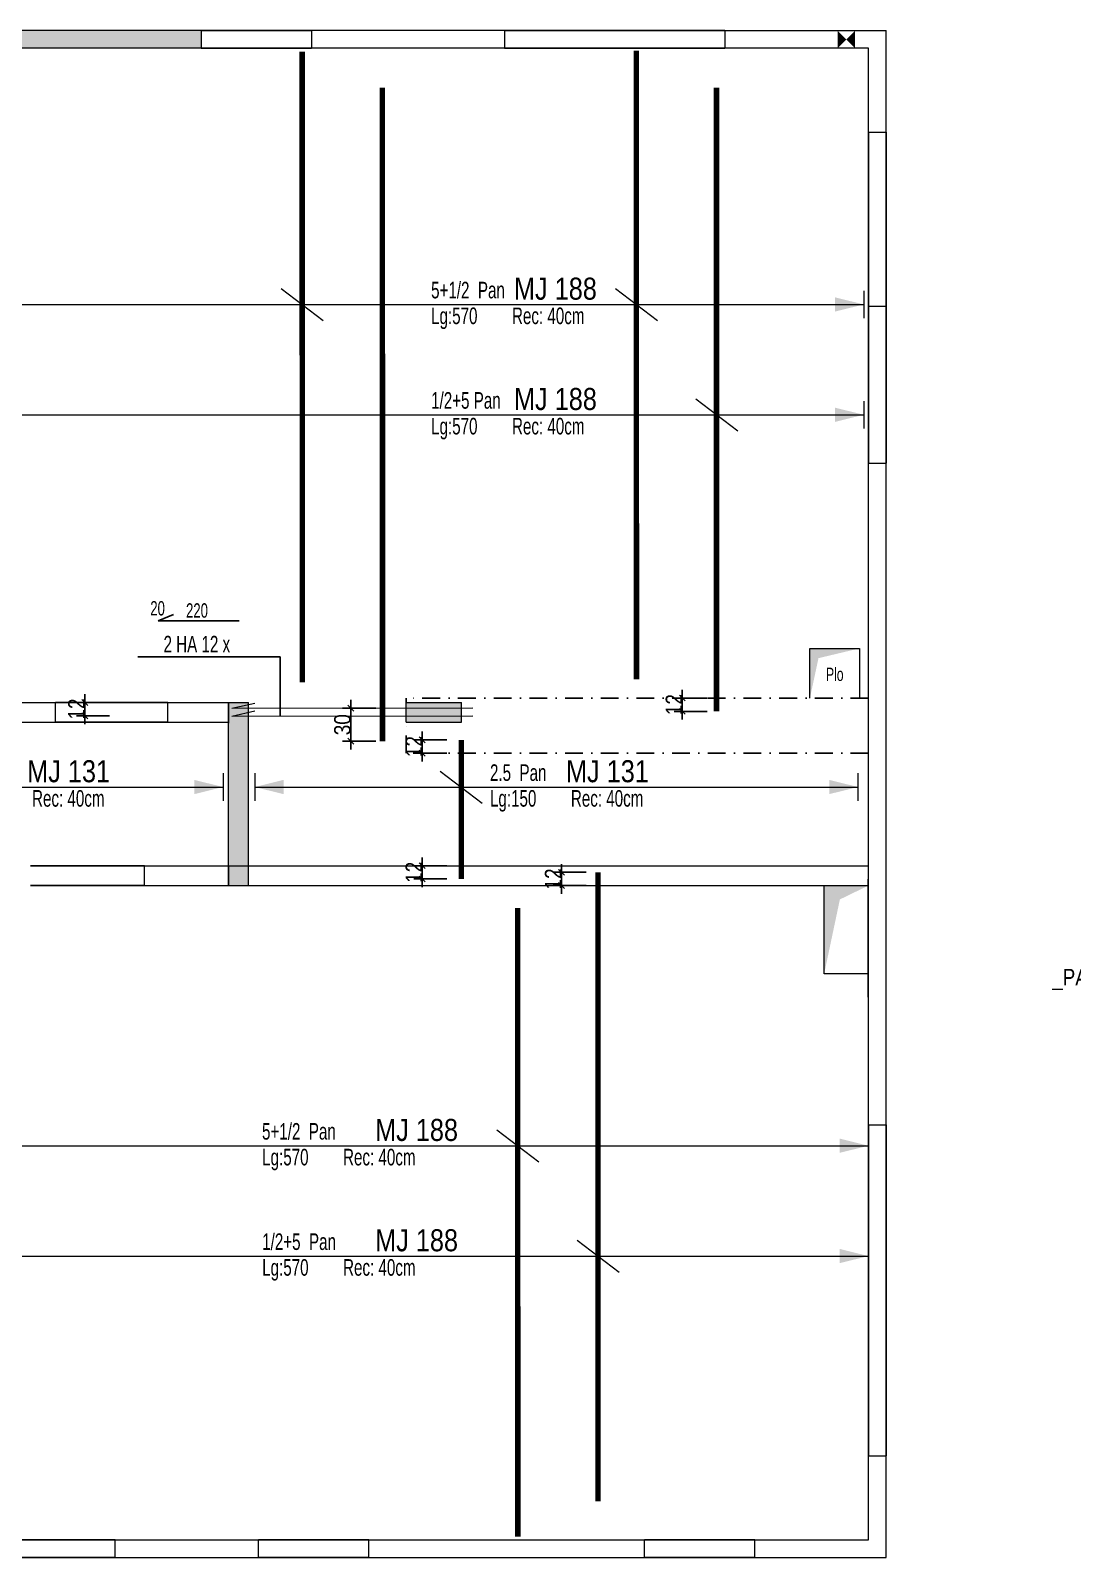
# Model space of a CAD drawing. Header units: centimetres. Extents: x -17137 to -12247, y 2374 to 6574.
# Drawn here: x -14263 to -13318, y 3525 to 4909 of the extents above; entities that cross this region are included whole.
import ezdxf
from ezdxf.enums import TextEntityAlignment as Align

# ---------------------------------------------------------------- set-up
doc = ezdxf.new("R2010")
doc.units = ezdxf.units.CM
doc.header["$LTSCALE"] = 12.7
doc.header["$PDMODE"] = 1
doc.header["$PDSIZE"] = -2
doc.linetypes.add('CACHEX2', pattern=[19.05, 12.7, -6.35])
doc.linetypes.add('TIRETPTX2', pattern=[50.8, 25.4, -12.7, 0, -12.7])
doc.layers.get('0').update_dxf_attribs({"lineweight": 5})
for name, color, linetype in [('01_ARMA_INF', 50, 'Continuous'), ('01_cote_gen', 4, 'Continuous'), ('01_linteaux', 2, 'Continuous'), ('01_murs_sup', 2, 'CACHEX2'), ('01_poch_poteaux', 250, 'Continuous'), ('01_resv', 32, 'Continuous'), ('01_texte', 230, 'Continuous'), ('_CAD_2_', 2, 'Continuous'), ('AA_COTES', 2, 'Continuous')]:
    doc.layers.add(name, color=color, linetype=linetype)
doc.layers.add('01_murs_coup', color=5, linetype='Continuous', lineweight=60)
doc.layers.add('01_résv', color=32, linetype='Continuous', lineweight=9)
doc.styles.add('NARROW', font='ARIALN.TTF')
doc.styles.add('PATIO', font='ARIALN.TTF')
doc.styles.add('STYLE2', font='ARIALN.TTF')
doc.dimstyles.new('JB50', dxfattribs={"dimscale": 0.1, "dimtxt": 150, "dimasz": 15, "dimexe": 0.1, "dimexo": 0.1, "dimgap": 0.09, "dimtad": 1, "dimdec": 1, "dimdsep": 46, "dimtxsty": 'STYLE2', "dimblk1": 'BOND_G', "dimblk2": 'BOND_D', "dimsah": 1, "dimcen": 1.5, "dimdle": 0.01, "dimse1": 1, "dimse2": 1, "dimclrd": 4, "dimclre": 2, "dimclrt": 6, "dimazin": 2, "dimtfac": 2.333333, "dimtdec": 1, "dimtix": 1, "dimtmove": 2, "dimatfit": 3, "dimldrblk": 'BOND_G', "dimfxl": 1, "dimtolj": 1, "dimtzin": 0, "dimarcsym": 0})

# ---------------------------------------------------------------- blocks, each defined once
blk = doc.blocks.new('BOND_G')
at = {"layer": 'AA_COTES', "color": 0}
for p, q in [((0, -5), (0, 15)), ((5, 0), (-5, 0)), ((1.77, 1.77), (-1.77, -1.77))]:
    blk.add_line(p, q, dxfattribs=at)
blk = doc.blocks.new('BOND_D')
at = {"layer": 'AA_COTES', "color": 0}
for p, q in [((5, 0), (-5, 0)), ((-1.77, -1.77), (1.77, 1.77)), ((0, 5), (0, -15))]:
    blk.add_line(p, q, dxfattribs=at)
blk = doc.blocks.new('*D2158')
at = {"color": 4, "lineweight": -2, "transparency": 16777216}
for p, q in [((-14213.8, 4301.9), (-14213.8, 4303.4)), ((-14213.8, 4300.4), (-14213.8, 4288.3)), ((-14213.8, 4286.8), (-14213.8, 4285.3))]:
    blk.add_line(p, q, dxfattribs=at)
at = {"layer": 'Defpoints', "color": 0, "transparency": 16777216}
for p in [(-14210.4, 4300.4), (-14213.8, 4288.3), (-13750.9, 4288.3)]:
    blk.add_point(p, dxfattribs=at)
at = {"color": 4, "lineweight": -2, "transparency": 16777216, "xscale": 1.5, "yscale": 1.5, "zscale": 1.5}
for name, p, rotation in [('BOND_G', (-14213.8, 4300.4), 270), ('BOND_D', (-14213.8, 4288.3), 90)]:
    blk.add_blockref(name, p, dxfattribs=dict(at, rotation=rotation))
at = {"color": 6, "transparency": 16777216, "insert": (-14221.4, 4294.4), "char_height": 15, "attachment_point": 5, "rotation": 90, "style": 'STYLE2'}
blk.add_mtext('\\A1;12', dxfattribs=at)
blk = doc.blocks.new('*D2193')
at = {"layer": '01_cote_gen', "color": 4, "lineweight": -2, "ltscale": 2, "transparency": 16777216}
for p, q in [((-13781.7, 4147.9), (-13781.7, 4149.4)), ((-13781.7, 4146.4), (-13781.7, 4134.4)), ((-13781.7, 4132.9), (-13781.7, 4131.4))]:
    blk.add_line(p, q, dxfattribs=at)
at = {"layer": 'Defpoints', "color": 0, "ltscale": 2, "transparency": 16777216}
for p in [(-13748.6, 4146.4), (-13781.7, 4134.4), (-13748.6, 4134.4)]:
    blk.add_point(p, dxfattribs=at)
at = {"layer": '01_cote_gen', "color": 4, "lineweight": -2, "ltscale": 2, "transparency": 16777216, "xscale": 1.5, "yscale": 1.5, "zscale": 1.5}
for name, p, rotation in [('BOND_G', (-13781.7, 4146.4), 270), ('BOND_D', (-13781.7, 4134.4), 90)]:
    blk.add_blockref(name, p, dxfattribs=dict(at, rotation=rotation))
at = {"layer": '01_cote_gen', "color": 6, "ltscale": 2, "transparency": 16777216, "insert": (-13789.2, 4140.4), "char_height": 15, "attachment_point": 5, "rotation": 90, "style": 'STYLE2'}
blk.add_mtext('\\A1;12', dxfattribs=at)
blk = doc.blocks.new('*D2194')
at = {"layer": '01_cote_gen', "color": 4, "lineweight": -2, "ltscale": 2, "transparency": 16777216}
for p, q in [((-13672.1, 4305.9), (-13672.1, 4307.4)), ((-13672.1, 4304.4), (-13672.1, 4292.3)), ((-13672.1, 4290.8), (-13672.1, 4289.3))]:
    blk.add_line(p, q, dxfattribs=at)
at = {"layer": 'Defpoints', "color": 0, "ltscale": 2, "transparency": 16777216}
for p in [(-13660.7, 4304.4), (-13672.1, 4292.3), (-13641, 4292.3)]:
    blk.add_point(p, dxfattribs=at)
at = {"layer": '01_cote_gen', "color": 4, "lineweight": -2, "ltscale": 2, "transparency": 16777216, "xscale": 1.5, "yscale": 1.5, "zscale": 1.5}
for name, p, rotation in [('BOND_G', (-13672.1, 4304.4), 270), ('BOND_D', (-13672.1, 4292.3), 90)]:
    blk.add_blockref(name, p, dxfattribs=dict(at, rotation=rotation))
at = {"layer": '01_cote_gen', "color": 6, "ltscale": 2, "transparency": 16777216, "insert": (-13679.7, 4298.4), "char_height": 15, "attachment_point": 5, "rotation": 90, "style": 'STYLE2'}
blk.add_mtext('\\A1;12', dxfattribs=at)
blk = doc.blocks.new('*D2195')
at = {"layer": '01_cote_gen', "color": 4, "lineweight": -2, "ltscale": 2, "transparency": 16777216}
blk.add_line((-13972.6, 4266.7), (-13972.6, 4293.7), dxfattribs=at)
at = {"layer": 'Defpoints', "color": 0, "ltscale": 2, "transparency": 16777216}
for p in [(-13972.6, 4295.2), (-13965.1, 4295.2), (-13965.1, 4265.2)]:
    blk.add_point(p, dxfattribs=at)
at = {"layer": '01_cote_gen', "color": 4, "lineweight": -2, "ltscale": 2, "transparency": 16777216, "xscale": 1.5, "yscale": 1.5, "zscale": 1.5}
for name, p, rotation in [('BOND_D', (-13972.6, 4295.2), 90), ('BOND_G', (-13972.6, 4265.2), 270)]:
    blk.add_blockref(name, p, dxfattribs=dict(at, rotation=rotation))
at = {"layer": '01_cote_gen', "color": 6, "ltscale": 2, "transparency": 16777216, "insert": (-13980.2, 4280.2), "char_height": 15, "attachment_point": 5, "rotation": 90, "style": 'STYLE2'}
blk.add_mtext('\\A1;30', dxfattribs=at)
blk = doc.blocks.new('*D2197')
at = {"layer": '01_cote_gen', "color": 4, "lineweight": -2, "ltscale": 2, "transparency": 16777216}
for p, q in [((-13908, 4153.9), (-13908, 4155.4)), ((-13908, 4152.4), (-13908, 4140.4)), ((-13908, 4138.9), (-13908, 4137.4))]:
    blk.add_line(p, q, dxfattribs=at)
at = {"layer": 'Defpoints', "color": 0, "ltscale": 2, "transparency": 16777216}
for p in [(-13897.5, 4152.4), (-13908, 4140.4), (-13872.5, 4140.4)]:
    blk.add_point(p, dxfattribs=at)
at = {"layer": '01_cote_gen', "color": 4, "lineweight": -2, "ltscale": 2, "transparency": 16777216, "xscale": 1.5, "yscale": 1.5, "zscale": 1.5}
for name, p, rotation in [('BOND_G', (-13908, 4152.4), 270), ('BOND_D', (-13908, 4140.4), 90)]:
    blk.add_blockref(name, p, dxfattribs=dict(at, rotation=rotation))
at = {"layer": '01_cote_gen', "color": 6, "ltscale": 2, "transparency": 16777216, "insert": (-13915.5, 4146.4), "char_height": 15, "attachment_point": 5, "rotation": 90, "style": 'STYLE2'}
blk.add_mtext('\\A1;12', dxfattribs=at)
blk = doc.blocks.new('*D2198')
at = {"layer": '01_cote_gen', "color": 4, "lineweight": -2, "ltscale": 2, "transparency": 16777216}
for p, q in [((-13908, 4267.9), (-13908, 4269.4)), ((-13908, 4266.4), (-13908, 4254.4)), ((-13908, 4252.9), (-13908, 4251.4))]:
    blk.add_line(p, q, dxfattribs=at)
at = {"layer": 'Defpoints', "color": 0, "ltscale": 2, "transparency": 16777216}
for p in [(-13872.5, 4266.4), (-13908, 4254.4), (-13891.3, 4254.4)]:
    blk.add_point(p, dxfattribs=at)
at = {"layer": '01_cote_gen', "color": 4, "lineweight": -2, "ltscale": 2, "transparency": 16777216, "xscale": 1.5, "yscale": 1.5, "zscale": 1.5}
for name, p, rotation in [('BOND_G', (-13908, 4266.4), 270), ('BOND_D', (-13908, 4254.4), 90)]:
    blk.add_blockref(name, p, dxfattribs=dict(at, rotation=rotation))
at = {"layer": '01_cote_gen', "color": 6, "ltscale": 2, "transparency": 16777216, "insert": (-13915.5, 4260.4), "char_height": 15, "attachment_point": 5, "rotation": 90, "style": 'STYLE2'}
blk.add_mtext('\\A1;12', dxfattribs=at)

msp = doc.modelspace()

# ---------------------------------------------------------------- hatches: boundary and pattern name
at = {"layer": '01_poch_poteaux', "ltscale": 2}
h = msp.add_hatch(color=256, dxfattribs=at)
h.dxf.hatch_style = 1
h.paths.add_polyline_path([(-14381.42, 4909.39), (-14494.42, 4909.39), (-14496.63, 4909.39), (-14499.87, 4903.97, -0.2641739), (-14499.14, 4902.68, -0.2951248), (-14500.02, 4901.31), (-14381.42, 4901.31)])
h.paths.add_polyline_path([(-14381.42, 4901.31), (-14500.02, 4901.31, -0.2146503), (-14501.25, 4901.31), (-14510.42, 4901.31), (-14510.42, 4893.39), (-14492.42, 4893.39), (-14381.42, 4893.39)])
h.paths.add_polyline_path([(-14496.63, 4909.39), (-14510.42, 4909.39), (-14510.42, 4901.31), (-14501.25, 4901.31, -0.2951248), (-14502.14, 4902.68, -0.5820608), (-14499.87, 4903.97)])
h.paths.add_polyline_path([(-14108.42, 4909.39), (-14281.42, 4909.39), (-14281.42, 4901.31), (-14108.42, 4901.31)])
h.paths.add_polyline_path([(-14108.42, 4901.31), (-14281.42, 4901.31), (-14281.42, 4893.39), (-14108.42, 4893.39)])
h = msp.add_hatch(color=256, dxfattribs=at)
h.dxf.hatch_style = 1
h.paths.add_polyline_path([(-14074.36, 4300.39), (-14083.42, 4300.39), (-14083.42, 4281.5), (-14083.42, 4152.39), (-14083.42, 4134.39), (-14074.36, 4134.39)])
h.paths.add_polyline_path([(-14065.42, 4300.39), (-14074.36, 4300.39), (-14074.36, 4134.39), (-14065.42, 4134.39)])
h = msp.add_hatch(color=256, dxfattribs=at)
h.dxf.hatch_style = 1
h.paths.add_polyline_path([(-13872.42, 4300.39), (-13922.42, 4300.39), (-13922.42, 4282.39), (-13872.42, 4282.39)])

# ---------------------------------------------------------------- linework, layer by layer
at = {"layer": '01_ARMA_INF', "linetype": 'Continuous', "lineweight": 0, "const_width": 5, "flags": 128}
for points in [[(-14016.71, 4890.24), (-14016.63, 4318.54)], [(-13713.79, 4891.21), (-13713.71, 4321.21)], [(-13944.04, 4857.75), (-13943.96, 4288.35)], [(-13641.13, 4857.75), (-13641.04, 4292.35)], [(-13944.04, 4834.49), (-13943.96, 4265.09)], [(-13872.48, 4266.37), (-13872.46, 4140.39)], [(-13748.59, 4146.39), (-13748.51, 3576.39)], [(-13821.37, 4114.16), (-13821.28, 3544.16)]]:
    msp.add_lwpolyline(points, dxfattribs=at)
at = {"layer": '01_linteaux'}
for p, q in [((-14108.42, 4909.39), (-14008.42, 4909.39)), ((-13833.42, 4909.39), (-13633.42, 4909.39)), ((-14108.42, 4893.39), (-14008.42, 4893.39)), ((-13833.42, 4893.39), (-13633.42, 4893.39)), ((-13503.42, 4817.39), (-13503.42, 4517.39)), ((-13487.42, 4817.39), (-13487.42, 4517.39)), ((-14240.42, 4300.39), (-14138.42, 4300.39)), ((-14240.42, 4282.39), (-14138.42, 4282.39)), ((-14159.82, 4152.39), (-14263.02, 4152.39)), ((-14159.82, 4134.39), (-14263.02, 4134.39)), ((-13503.42, 3917.39), (-13503.42, 3617.39)), ((-13487.42, 3917.39), (-13487.42, 3617.39)), ((-14286.42, 3541.39), (-14186.42, 3541.39)), ((-14056.42, 3541.39), (-13956.42, 3541.39)), ((-13706.42, 3541.39), (-13606.42, 3541.39)), ((-14286.42, 3525.39), (-14186.42, 3525.39)), ((-14056.42, 3525.39), (-13956.42, 3525.39)), ((-13706.42, 3525.39), (-13606.42, 3525.39))]:
    msp.add_line(p, q, dxfattribs=at)
at = {"layer": '01_linteaux', "linetype": 'TIRETPTX2', "ltscale": 0.03}
msp.add_line((-13922.42, 4300.39), (-13922.42, 4304.37), dxfattribs=at)
at = {"layer": '01_linteaux', "linetype": 'TIRETPTX2', "ltscale": 0.05}
for p, q in [((-13503.42, 4304.37), (-13922.42, 4304.37)), ((-13922.42, 4254.37), (-13922.42, 4282.39)), ((-13503.42, 4254.37), (-13922.42, 4254.37))]:
    msp.add_line(p, q, dxfattribs=at)
at = {"layer": '01_murs_coup', "linetype": 'Continuous', "lineweight": 18}
for p, q in [((-14108.42, 4909.39), (-14281.42, 4909.39)), ((-14108.42, 4909.39), (-14108.42, 4893.39)), ((-13833.42, 4909.39), (-14008.42, 4909.39)), ((-14008.42, 4909.39), (-14008.42, 4893.39)), ((-13833.42, 4909.39), (-13833.42, 4893.39)), ((-13633.42, 4909.39), (-13633.42, 4893.39)), ((-13633.42, 4909.39), (-13487.42, 4909.39)), ((-13487.42, 4817.39), (-13487.42, 4909.39)), ((-14108.42, 4893.39), (-14281.42, 4893.39)), ((-13833.42, 4893.39), (-14008.42, 4893.39)), ((-13503.42, 4893.39), (-13633.42, 4893.39)), ((-13503.42, 4817.39), (-13503.42, 4893.39)), ((-13503.42, 4817.39), (-13487.42, 4817.39)), ((-13487.42, 4659.39), (-13503.42, 4659.39)), ((-13503.42, 3917.39), (-13503.42, 4517.39)), ((-13503.42, 4517.39), (-13487.42, 4517.39)), ((-13487.42, 3917.39), (-13487.42, 4517.39)), ((-14492.42, 4300.39), (-14240.42, 4300.39)), ((-14240.42, 4282.39), (-14240.42, 4300.39)), ((-14138.42, 4282.39), (-14138.42, 4300.39)), ((-14138.42, 4300.39), (-14065.42, 4300.39)), ((-14065.42, 4134.39), (-14065.42, 4300.39)), ((-13922.42, 4282.39), (-13922.42, 4300.39)), ((-13922.42, 4300.39), (-13872.42, 4300.39)), ((-13872.42, 4282.39), (-13872.42, 4300.39)), ((-14545.42, 4282.39), (-14240.42, 4282.39)), ((-14138.42, 4282.39), (-14083.42, 4282.39)), ((-14083.42, 4152.39), (-14083.42, 4282.39)), ((-13922.42, 4282.39), (-13872.42, 4282.39)), ((-14159.82, 4152.39), (-13503.42, 4152.39)), ((-14159.82, 4134.39), (-14159.82, 4152.39)), ((-14159.82, 4134.39), (-14065.42, 4134.39)), ((-14159.82, 4134.39), (-13503.42, 4134.39)), ((-13503.42, 3917.39), (-13487.42, 3917.39)), ((-13503.42, 3541.39), (-13503.42, 3617.39)), ((-13503.42, 3617.39), (-13487.42, 3617.39)), ((-13487.42, 3525.39), (-13487.42, 3617.39)), ((-14186.42, 3541.39), (-14056.42, 3541.39)), ((-14186.42, 3525.39), (-14186.42, 3541.39)), ((-14056.42, 3525.39), (-14056.42, 3541.39)), ((-13956.42, 3541.39), (-13706.42, 3541.39)), ((-13956.42, 3525.39), (-13956.42, 3541.39)), ((-13706.42, 3525.39), (-13706.42, 3541.39)), ((-13606.42, 3541.39), (-13503.42, 3541.39)), ((-13606.42, 3525.39), (-13606.42, 3541.39)), ((-14186.42, 3525.39), (-14056.42, 3525.39)), ((-13956.42, 3525.39), (-13706.42, 3525.39)), ((-13606.42, 3525.39), (-13487.42, 3525.39))]:
    msp.add_line(p, q, dxfattribs=at)
at = {"layer": '01_murs_sup', "ltscale": 0.05}
for p, q in [((-13503.42, 4883.39), (-13503.42, 4883.39)), ((-13487.42, 4883.39), (-13487.42, 4883.39))]:
    msp.add_line(p, q, dxfattribs=at)
at = {"layer": '01_poch_poteaux', "ltscale": 2}
for p, q in [((-14083.42, 4281.5), (-14083.42, 4300.39)), ((-14083.42, 4152.39), (-14083.42, 4134.39))]:
    msp.add_line(p, q, dxfattribs=at)
at = {"layer": '01_resv', "ltscale": 2}
msp.add_solid([(-13531.42, 4893.39), (-13531.42, 4909.39), (-13515.42, 4909.39), (-13515.42, 4893.39)], dxfattribs=at)
at = {"layer": '01_résv'}
for p, q in [((-13503.58, 4359.75), (-13503.58, 4284.75)), ((-13556.42, 4349.37), (-13511.42, 4349.37)), ((-13556.42, 4304.37), (-13556.42, 4349.37)), ((-13511.42, 4349.37), (-13511.42, 4304.37)), ((-13503.58, 4086.65), (-13503.58, 4140.15)), ((-13543.51, 4054.39), (-13543.51, 4134.39)), ((-13543.51, 4134.39), (-13503.49, 4134.39)), ((-13503.49, 4131.13), (-13503.51, 4051.13)), ((-13503.58, 4033.15), (-13503.58, 4086.65)), ((-13503.51, 4054.39), (-13543.51, 4054.39))]:
    msp.add_line(p, q, dxfattribs=at)
for points in [[(-13556.42, 4304.37), (-13556.42, 4349.37), (-13548.65, 4340.52)], [(-13556.42, 4349.37), (-13511.42, 4349.37), (-13548.65, 4340.52)], [(-13543.51, 4054.39), (-13543.51, 4134.39), (-13529.26, 4121.82)], [(-13543.51, 4134.39), (-13503.49, 4134.38), (-13529.26, 4121.82)]]:
    msp.add_solid(points, dxfattribs=at)
at = {"layer": '01_texte', "linetype": 'Continuous', "lineweight": 0}
for p, q in [((-14035.71, 4675.61), (-13997.64, 4646.6)), ((-13732.79, 4675.61), (-13694.72, 4646.6)), ((-13507.59, 4673.59), (-13507.59, 4648.63)), ((-14480.08, 4661.11), (-13507.59, 4661.11)), ((-13659.99, 4575.61), (-13621.92, 4546.6)), ((-13507.59, 4573.59), (-13507.59, 4548.63)), ((-14485.05, 4561.11), (-13507.59, 4561.11)), ((-14080.38, 4295.06), (-14059.59, 4299.7)), ((-14080.38, 4295.06), (-13862.08, 4295.38)), ((-14080.38, 4287.98), (-14059.59, 4292.62)), ((-14080.38, 4287.98), (-13862.08, 4288.3)), ((-14088.5, 4236.2), (-14088.5, 4211.24)), ((-14059.73, 4236.2), (-14059.73, 4211.24)), ((-13891.51, 4238.22), (-13853.44, 4209.22)), ((-13512.85, 4236.2), (-13512.85, 4211.24)), ((-14548.22, 4223.72), (-14088.5, 4223.72)), ((-14059.73, 4223.72), (-13512.85, 4223.72)), ((-13840.37, 3913.09), (-13802.3, 3884.08)), ((-13503.42, 3911.06), (-13503.42, 3886.1)), ((-14482.87, 3898.58), (-13503.42, 3898.58)), ((-13767.57, 3813.09), (-13729.5, 3784.08)), ((-13503.42, 3811.06), (-13503.42, 3786.1)), ((-14482.87, 3798.58), (-13503.42, 3798.58))]:
    msp.add_line(p, q, dxfattribs=at)
at = {"layer": '01_texte'}
for q in [(-14133.51, 4380.09), (-14073.82, 4374.26)]:
    msp.add_line((-14147.33, 4374.26), q, dxfattribs=at)
at = {"layer": '01_texte', "ltscale": 200}
for p, q in [((-14165.7, 4341.85), (-14036.55, 4341.85)), ((-14036.55, 4341.85), (-14036.55, 4287.98))]:
    msp.add_line(p, q, dxfattribs=at)
at = {"layer": '01_texte', "linetype": 'Continuous', "lineweight": 0}
for points in [[(-13507.59, 4661.11), (-13533.69, 4667.57), (-13533.69, 4661.11)], [(-13507.59, 4661.11), (-13533.69, 4654.65), (-13533.69, 4661.11)], [(-13507.59, 4561.11), (-13533.69, 4567.57), (-13533.69, 4561.11)], [(-13507.59, 4561.11), (-13533.69, 4554.65), (-13533.69, 4561.11)], [(-14088.5, 4223.72), (-14114.59, 4230.18), (-14114.59, 4223.72)], [(-14088.5, 4223.72), (-14114.59, 4217.26), (-14114.59, 4223.72)], [(-14059.73, 4223.72), (-14033.64, 4230.18), (-14033.64, 4223.72)], [(-14059.73, 4223.72), (-14033.64, 4217.26), (-14033.64, 4223.72)], [(-13512.85, 4223.72), (-13538.94, 4230.18), (-13538.94, 4223.72)], [(-13512.85, 4223.72), (-13538.94, 4217.26), (-13538.94, 4223.72)], [(-13503.42, 3898.58), (-13529.51, 3905.04), (-13529.51, 3898.58)], [(-13503.42, 3898.58), (-13529.51, 3892.12), (-13529.51, 3898.58)], [(-13503.42, 3798.58), (-13529.51, 3805.04), (-13529.51, 3798.58)], [(-13503.42, 3798.58), (-13529.51, 3792.12), (-13529.51, 3798.58)]]:
    msp.add_solid(points, dxfattribs=at)

# ---------------------------------------------------------------- texts
at = {"layer": '01_résv', "style": 'STYLE2', "width": 0.8}
msp.add_text('Plo', height=12, dxfattribs=at).set_placement((-13541.83, 4319.86))
at = {"layer": '01_texte', "ltscale": 5, "style": 'PATIO', "width": 0.8}
for s, height, p in [('5+1/2  Pan', 15, (-13899.86, 4666.64)), ('Lg:570', 15, (-13899.86, 4643.31)), ('Rec: 40cm', 15, (-13826.52, 4643.31)), ('1/2+5 Pan', 15, (-13899.84, 4566.64)), ('Lg:570', 15, (-13899.84, 4543.31)), ('Rec: 40cm', 15, (-13826.51, 4543.31)), ('20', 13, (-14154.46, 4379.21)), ('220', 13, (-14122.04, 4377.23)), ('2 HA 12 x  ', 15, (-14142.42, 4345.71)), ('2.5  Pan', 15, (-13846.48, 4229.26)), ('Rec: 40cm', 15, (-14261.63, 4205.92)), ('Lg:150', 15, (-13846.48, 4205.92)), ('Rec: 40cm', 15, (-13773.14, 4205.92)), ('5+1/2  Pan', 15, (-14053.14, 3904.12)), ('Lg:570', 15, (-14053.01, 3880.78)), ('Rec: 40cm', 15, (-13979.68, 3880.78)), ('1/2+5  Pan', 15, (-14053, 3804.12)), ('Lg:570', 15, (-14053, 3780.78)), ('Rec: 40cm', 15, (-13979.66, 3780.78))]:
    msp.add_text(s, height=height, dxfattribs=at).set_placement(p)
at = {"layer": '01_texte', "ltscale": 5, "style": 'PATIO'}
for s, p in [('MJ 188', (-13824.73, 4665.44)), ('MJ 188', (-13824.72, 4565.44)), ('MJ 131', (-14266.05, 4228.05)), ('MJ 131', (-13777.57, 4228.05)), ('MJ 188', (-13950.6, 3902.91)), ('MJ 188', (-13950.59, 3802.91))]:
    msp.add_text(s, height=20, dxfattribs=at).set_placement(p)
at = {"layer": '_CAD_2_', "color": 2, "style": 'NARROW'}
msp.add_text('_PANNEAUX EN TIROIRS PREVOIR RECOUVREMENTS DECALES', height=15, dxfattribs=at).set_placement((-13336.85, 4051.42), align=Align.MIDDLE_LEFT)

# ---------------------------------------------------------------- dimensions: what is measured, and where the dimension line sits
dim = msp.add_linear_dim(base=(-14213.82, 4288.35), p1=(-14210.37, 4300.39), p2=(-13750.85, 4288.35), angle=90, dimstyle='JB50')
dim.commit()
dim.dimension.update_dxf_attribs({"geometry": '*D2158', "text_midpoint": (-14221.36, 4294.37)})
at = {"layer": '01_cote_gen', "ltscale": 2}
for base, p1, p2, picture, middle in [((-13672.15, 4292.35), (-13660.68, 4304.37), (-13641.04, 4292.35), '*D2194', (-13679.69, 4298.36)), ((-13972.57, 4295.23), (-13965.07, 4265.24), (-13965.07, 4295.23), '*D2195', (-13980.24, 4280.23)), ((-13907.99, 4254.37), (-13872.48, 4266.37), (-13891.32, 4254.37), '*D2198', (-13915.53, 4260.37)), ((-13907.99, 4140.39), (-13897.5, 4152.39), (-13872.46, 4140.39), '*D2197', (-13915.53, 4146.39)), ((-13781.67, 4134.39), (-13748.59, 4146.39), (-13748.59, 4134.39), '*D2193', (-13789.21, 4140.39))]:
    dim = msp.add_linear_dim(base=base, p1=p1, p2=p2, angle=90, dimstyle='JB50', dxfattribs=at)
    dim.commit()
    dim.dimension.update_dxf_attribs({"geometry": picture, "text_midpoint": middle})

doc.saveas('drawing.dxf')
